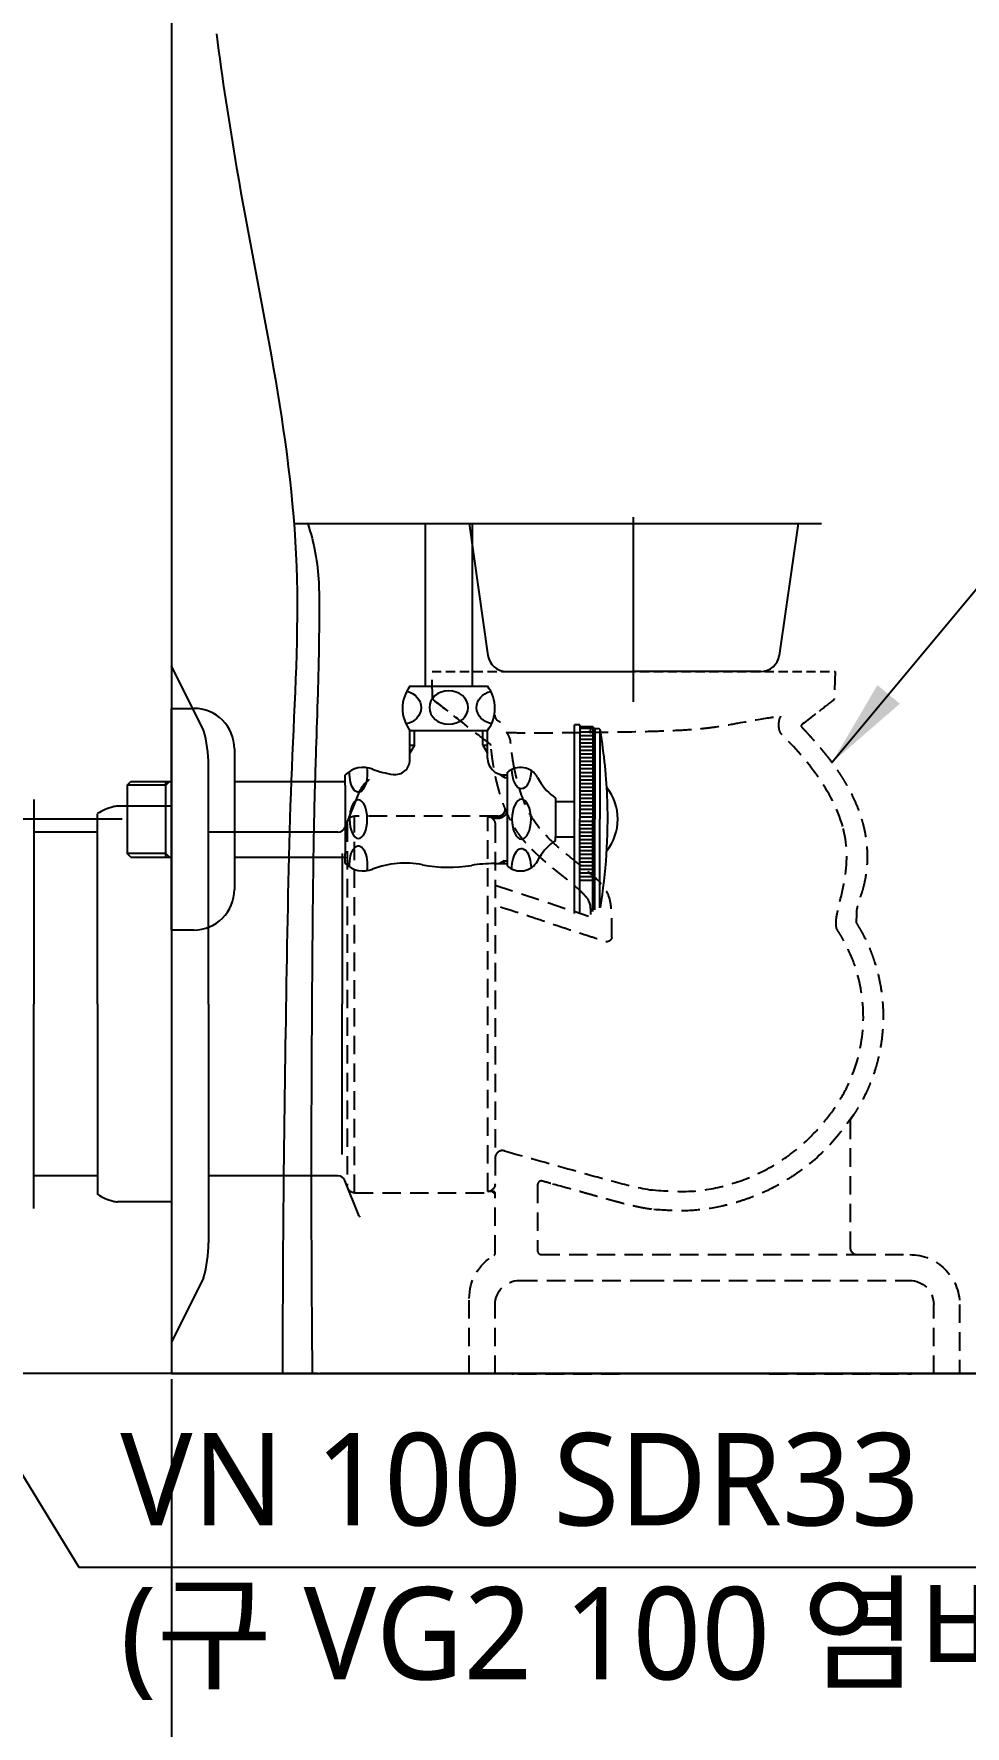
# Model space of a CAD drawing. Extents: x 3004 to 9384, y -52 to 2475.
# Drawn here: x 3276 to 3528, y 199.5 to 657.4 of the extents above; entities that cross this region are included whole.
import ezdxf

# ---------------------------------------------------------------- set-up
doc = ezdxf.new("R2010")
doc.units = 0
doc.header["$LTSCALE"] = 20
doc.header["$MEASUREMENT"] = 0
for name, pattern in [('CENTER', [2, 1.25, -0.25, 0.25, -0.25]), ('HIDDEN', [0.375, 0.25, -0.125]), ('HIDDEN2', [0.1875, 0.125, -0.0625])]:
    doc.linetypes.add(name, pattern=pattern)
doc.layers.get('0').update_dxf_attribs({"linetype": 'CONTINUOUS'})
doc.layers.get('DEFPOINTS').update_dxf_attribs({"linetype": 'CONTINUOUS'})
for name, color, linetype in [('1', 7, 'CONTINUOUS'), ('2', 2, 'CONTINUOUS'), ('4', 4, 'CONTINUOUS'), ('6', 6, 'CONTINUOUS'), ('CENTER', 2, 'CENTER'), ('전열', 7, 'CONTINUOUS')]:
    doc.layers.add(name, color=color, linetype=linetype)
doc.styles.add('ROMANS', font='NanumGothic.ttf', dxfattribs={"height": 10.144927})
doc.styles.get("Standard").update_dxf_attribs({"font": 'NanumGothic.ttf'})
doc.dimstyles.get("Standard").update_dxf_attribs({"dimtxt": 2.7, "dimasz": 2.5, "dimexe": 1.5, "dimexo": 1.5, "dimgap": 1.5, "dimtad": 1, "dimdec": 0, "dimlfac": 10, "dimzin": 0, "dimdsep": 46, "dimtxsty": 'Standard', "dimcen": 0, "dimclrt": 2, "dimadec": 0, "dimazin": 0, "dimtfac": 1, "dimtdec": 0, "dimtmove": 0, "dimatfit": 3, "dimfxl": 0, "dimtolj": 1, "dimtzin": 0, "dimarcsym": 0})

# ---------------------------------------------------------------- blocks, each defined once
blk = doc.blocks.new('*D38')
at = {"color": 3, "lineweight": -2}
for p, q in [((3372.08, 850.72), (3097.83, 850.72)), ((3102.83, 830.72), (3102.83, 598.97)), ((3102.83, 314.9), (3102.83, 546.65)), ((3351.79, 294.9), (3097.83, 294.9))]:
    blk.add_line(p, q, dxfattribs=at)
at = {"color": 3}
for points in [[(3099.49, 830.72), (3106.16, 830.72), (3102.83, 850.72)], [(3099.49, 314.9), (3106.16, 314.9), (3102.83, 294.9)]]:
    blk.add_solid(points, dxfattribs=at)
at = {"layer": 'DEFPOINTS', "color": 0}
for p in [(3373.58, 850.72), (3102.83, 294.9), (3353.29, 294.9)]:
    blk.add_point(p, dxfattribs=at)
at = {"color": 2, "insert": (3102.83, 572.81), "char_height": 30, "attachment_point": 5}
blk.add_mtext('\\A1;555', dxfattribs=at)
blk = doc.blocks.new('*D39')
at = {"color": 3, "lineweight": -2}
for p, q in [((4047.4, 680.94), (4047.4, 79.95)), ((3313.28, 293.4), (3313.28, 79.95)), ((3333.28, 84.95), (4027.4, 84.95))]:
    blk.add_line(p, q, dxfattribs=at)
at = {"color": 3}
for points in [[(3333.28, 88.28), (3333.28, 81.61), (3313.28, 84.95)], [(4027.4, 88.28), (4027.4, 81.61), (4047.4, 84.95)]]:
    blk.add_solid(points, dxfattribs=at)
at = {"layer": 'DEFPOINTS', "color": 0}
for p in [(4047.4, 682.44), (3313.28, 294.9), (4047.4, 84.95)]:
    blk.add_point(p, dxfattribs=at)
at = {"color": 2, "insert": (3685.42, 111.3), "char_height": 30, "attachment_point": 5}
blk.add_mtext('\\A1;735', dxfattribs=at)
blk = doc.blocks.new('*D40')
at = {"color": 3, "lineweight": -2}
for p, q in [((3299.9, 444.9), (3153.9, 444.9)), ((3158.9, 424.9), (3158.9, 394.76)), ((3158.9, 314.9), (3158.9, 342.19)), ((3311.78, 294.9), (3153.9, 294.9))]:
    blk.add_line(p, q, dxfattribs=at)
at = {"color": 3}
for points in [[(3155.57, 424.9), (3162.24, 424.9), (3158.9, 444.9)], [(3155.57, 314.9), (3162.24, 314.9), (3158.9, 294.9)]]:
    blk.add_solid(points, dxfattribs=at)
at = {"layer": 'DEFPOINTS', "color": 0}
for p in [(3158.9, 444.9), (3301.4, 444.9), (3313.28, 294.9)]:
    blk.add_point(p, dxfattribs=at)
at = {"color": 2, "insert": (3158.9, 368.48), "char_height": 30, "attachment_point": 5}
blk.add_mtext('\\A1;150', dxfattribs=at)
blk = doc.blocks.new('*D30')
at = {"color": 3, "lineweight": -2}
for p, q in [((3608.28, 323.4), (3608.28, 127.12)), ((3313.28, 293.4), (3313.28, 127.12)), ((3333.28, 132.12), (3588.28, 132.12))]:
    blk.add_line(p, q, dxfattribs=at)
at = {"color": 3}
for points in [[(3333.28, 135.46), (3333.28, 128.79), (3313.28, 132.12)], [(3588.28, 135.46), (3588.28, 128.79), (3608.28, 132.12)]]:
    blk.add_solid(points, dxfattribs=at)
at = {"layer": 'DEFPOINTS', "color": 0}
for p in [(3608.28, 324.9), (3313.28, 294.9), (3608.28, 132.12)]:
    blk.add_point(p, dxfattribs=at)
at = {"color": 2, "insert": (3465.78, 158.45), "char_height": 30, "attachment_point": 5}
blk.add_mtext('\\A1;295', dxfattribs=at)
blk = doc.blocks.new('*D41')
at = {"color": 3, "lineweight": -2}
for p, q in [((3477.28, 1283.42), (3032.84, 1283.42)), ((3037.84, 1263.42), (3037.84, 815.49)), ((3037.84, 314.9), (3037.84, 762.83)), ((3311.78, 294.9), (3032.84, 294.9))]:
    blk.add_line(p, q, dxfattribs=at)
at = {"color": 3}
for points in [[(3034.51, 1263.42), (3041.17, 1263.42), (3037.84, 1283.42)], [(3034.51, 314.9), (3041.17, 314.9), (3037.84, 294.9)]]:
    blk.add_solid(points, dxfattribs=at)
at = {"layer": 'DEFPOINTS', "color": 0}
for p in [(3037.84, 1283.42), (3478.78, 1283.42), (3313.28, 294.9)]:
    blk.add_point(p, dxfattribs=at)
at = {"color": 2, "insert": (3037.84, 789.16), "char_height": 30, "attachment_point": 5}
blk.add_mtext('\\A1;990', dxfattribs=at)

msp = doc.modelspace()

# ---------------------------------------------------------------- linework, layer by layer
at = {"color": 7}
for p, q in [((3346.42, 524.9), (3399.35, 524.9)), ((3323.31, 441.4), (3323.28, 441.4)), ((3323.49, 441.4), (3323.28, 441.4)), ((3359.43, 354.21), (3359.43, 394.9)), ((3352.87, 294.9), (3333.28, 294.9)), ((3369.64, 294.9), (3367.67, 294.9)), ((3390.06, 294.9), (3369.64, 294.9)), ((3387.86, 294.9), (3918.91, 294.9)), ((3411.91, 294.9), (3390.06, 294.9)), ((3421.99, 294.9), (3411.91, 294.9)), ((3425.1, 294.9), (3421.99, 294.9)), ((3444.77, 294.9), (3425.1, 294.9)), ((3702.31, 294.9), (3444.77, 294.9))]:
    msp.add_line(p, q, dxfattribs=at)
at = {"color": 4}
for p, q in [((3321.97, 469), (3313.28, 486.4)), ((3323.28, 394.9), (3323.28, 459.51)), ((3364.09, 452.32), (3360.17, 442.65)), ((3293.28, 394.9), (3293.28, 446.4)), ((3313.28, 448.4), (3298.68, 448.4)), ((3293.28, 441.4), (3276.04, 441.4)), ((3358.31, 441.4), (3323.28, 441.4)), ((3359.43, 435.59), (3359.43, 394.9)), ((3293.28, 394.9), (3293.28, 343.4)), ((3323.28, 394.9), (3323.28, 330.3)), ((3293.28, 348.4), (3276.04, 348.4)), ((3323.31, 348.4), (3323.28, 348.4)), ((3323.49, 348.4), (3323.28, 348.4)), ((3358.31, 348.4), (3323.28, 348.4)), ((3364.09, 337.48), (3360.17, 347.15)), ((3313.28, 341.4), (3298.68, 341.4)), ((3321.97, 320.8), (3313.28, 303.4))]:
    msp.add_line(p, q, dxfattribs=at)
at = {"color": 2, "linetype": 'HIDDEN2'}
msp.add_line((3383.77, 484.9), (3492.78, 484.9), dxfattribs=at)
at = {"color": 2, "linetype": 'HIDDEN'}
for p, q in [((3383.93, 477.58), (3383.77, 484.9)), ((3362.83, 343.81), (3362.83, 445.76)), ((3401.58, 445.76), (3362.83, 445.76)), ((3398.83, 344.2), (3398.83, 445.58)), ((3398.83, 445.58), (3401.58, 445.58)), ((3401.58, 445.09), (3400.1, 445.09)), ((3401.58, 445.58), (3401.58, 445.09)), ((3403.58, 447.6), (3403.58, 447.68)), ((3403.58, 447.6), (3403.62, 447.6)), ((3360.83, 443.76), (3360.83, 345.81)), ((3400.83, 443.53), (3400.83, 346.23)), ((3400.83, 427.09), (3426.1, 418.67)), ((3496.83, 363.36), (3496.83, 329.09)), ((3362.83, 343.81), (3400.33, 343.81)), ((3400.34, 344.2), (3398.83, 344.2)), ((3400.33, 343.81), (3400.33, 344.19)), ((3400.83, 327.38), (3400.83, 343.69)), ((3412.33, 346.02), (3412.33, 328.09)), ((3413.33, 327.09), (3498.83, 327.09)), ((3498.83, 327.09), (3512.98, 327.09)), ((3407.33, 320.09), (3441.58, 320.09)), ((3441.58, 320.09), (3512.98, 320.09)), ((3393.83, 294.79), (3393.83, 315.25)), ((3400.83, 294.79), (3400.83, 313.59)), ((3519.48, 294.79), (3519.48, 313.59)), ((3526.48, 313.59), (3526.48, 294.79))]:
    msp.add_line(p, q, dxfattribs=at)
at = {"color": 7, "linetype": 'HIDDEN'}
for p, q in [((3492.78, 484.9), (3492.63, 477.59)), ((3404.13, 294.79), (3403.83, 294.79)), ((3405.1, 294.79), (3404.13, 294.79)), ((3405.39, 294.79), (3405.1, 294.79)), ((3405.39, 294.79), (3405.83, 294.79)), ((3410.83, 294.79), (3405.83, 294.79)), ((3406.98, 294.79), (3435.13, 294.79)), ((3416.98, 294.79), (3410.83, 294.79)), ((3474.92, 294.79), (3445.13, 294.79)), ((3474.92, 294.79), (3513.48, 294.79)), ((3519.48, 294.79), (3503.48, 294.79))]:
    msp.add_line(p, q, dxfattribs=at)
at = {"color": 7}
for centre, start, end in [((3403.83, 489.9), 188.1301, 270), ((3472.73, 489.9), 270, 351.8699)]:
    msp.add_arc(centre, 5, start, end, dxfattribs=at)
at = {"color": 4}
for centre, radius, start, end in [((3288.28, 459.51), 35, 0, 15.7342), ((3373.06, 447.9), 10, 128.9254, 153.7566), ((3300.67, 435.35), 13.3, 103.9047, 123.7685), ((3298.68, 443.4), 5, 90, 103.9047), ((3358.31, 443.4), 2, 270, 337.9163), ((3358.31, 346.4), 2, 22.0837, 90), ((3300.67, 354.46), 13.3, 236.2315, 256.0953), ((3298.68, 346.4), 5, 256.0953, 270), ((3288.28, 330.3), 35, 344.2658, 0)]:
    msp.add_arc(centre, radius, start, end, dxfattribs=at)
at = {"color": 2, "linetype": 'HIDDEN'}
for centre, radius, start, end in [((3426.26, 469.15), 0.5, 251.5388, 0.4513), ((3399.18, 464.82), 0.5, 5.5039, 52.3246), ((3499.02, 417.02), 0.5, 178.4553, 211.774), ((3499.05, 420.02), 0.5, 167.2289, 180.4439), ((3497.33, 363.36), 0.5, 144.9489, 180), ((3413.33, 346.02), 1, 74.2908, 180), ((3400.33, 327.38), 0.5, 300, 0), ((3413.33, 328.09), 1, 180, 270), ((3498.83, 329.09), 2, 180, 270)]:
    msp.add_arc(centre, radius, start, end, dxfattribs=at)
at = {"color": 7, "linetype": 'HIDDEN'}
msp.add_arc((3484.14, 470.16), 0.5, 127.4713, 223.2608, dxfattribs=at)
at = {"color": 5}
msp.add_arc((3373.06, 341.9), 10, 206.2434, 207.6566, dxfattribs=at)
at = {"color": 2, "linetype": 'HIDDEN', "extrusion": (0, 0, -1)}
for centre, radius, start, end in [((-3407.33, 315.25), 13.5, 0, 60), ((-3512.98, 313.59), 13.5, 90, 180), ((-3407.33, 313.59), 6.5, 0, 90), ((-3512.98, 313.59), 6.5, 90, 180)]:
    msp.add_arc(centre, radius, start, end, dxfattribs=at)
at = {"color": 2, "linetype": 'HIDDEN'}
for centre, major_axis, ratio, start_param, end_param in [((3400.33, 343.69), (0.5, 0), 0.992126, 0, 1.570796), ((3400.34, 343.7), (0.354, -0.354), 0.983944, 0.793491, 2.348102)]:
    msp.add_ellipse(centre, major_axis=major_axis, ratio=ratio, start_param=start_param, end_param=end_param, dxfattribs=at)
at = {"color": 7, "linetype": 'HIDDEN'}
for points, knots in [([(3383.93, 477.58), (3383.93, 477.52), (3383.94, 477.47), (3383.98, 477.36), (3384.01, 477.31), (3384.07, 477.24), (3384.09, 477.21), (3384.12, 477.19)], [0, 0, 0, 0, 0.380921, 0.380921, 0.760557, 0.760557, 1, 1, 1, 1]), ([(3384.12, 477.19), (3386.42, 475.39), (3388.73, 473.58), (3391.17, 471.68), (3391.3, 471.58), (3391.43, 471.47)], [0.0055737, 0.0055737, 0.0055737, 0.0055737, 0.946357, 0.946357, 1, 1, 1, 1]), ([(3492.44, 477.21), (3492.48, 477.24), (3492.52, 477.29), (3492.58, 477.38), (3492.6, 477.43), (3492.63, 477.52), (3492.63, 477.56), (3492.63, 477.59)], [0, 0, 0, 0, 0.381879, 0.381879, 0.764662, 0.764662, 1, 1, 1, 1])]:
    msp.add_open_spline(points, degree=3, knots=knots, dxfattribs=at)
at = {"color": 2, "linetype": 'HIDDEN'}
for points, knots in [([(3399.49, 465.22), (3398.39, 466.07), (3397.3, 466.91), (3394.48, 469.1), (3392.76, 470.44), (3388.73, 473.58), (3386.42, 475.39), (3384.12, 477.19)], [0, 0, 0, 0, 0.212526, 0.212526, 0.548914, 0.548914, 1, 1, 1, 1]), ([(3492.44, 477.21), (3491.03, 476.11), (3489.63, 475.02), (3486.76, 472.81), (3485.3, 471.68), (3483.84, 470.56)], [0, 0, 0, 0, 0.491962, 0.491962, 1, 1, 1, 1]), ([(3402.28, 471.14), (3402.06, 471.2), (3401.85, 471.3), (3401.49, 471.56), (3401.33, 471.73), (3401.07, 472.1), (3400.97, 472.3), (3400.86, 472.7), (3400.83, 472.89), (3400.83, 473.07)], [0, 0, 0, 0, 0.260871, 0.260871, 0.522571, 0.522571, 0.78357, 0.78357, 1, 1, 1, 1]), ([(3403.93, 468.37), (3404.04, 468.37), (3404.17, 468.36), (3404.82, 468.34), (3405.53, 468.33), (3408.33, 468.3), (3411.07, 468.29), (3417.93, 468.32), (3422.05, 468.35), (3430.99, 468.46), (3435.78, 468.53), (3442.89, 468.7), (3445.25, 468.77), (3449.86, 468.95), (3452.12, 469.06), (3455.4, 469.3), (3456.47, 469.4), (3458.59, 469.63), (3459.64, 469.78), (3462.72, 470.25), (3464.67, 470.58), (3470.14, 471.57), (3473.19, 472.11), (3476.37, 472.59), (3477.19, 472.7), (3477.93, 472.77), (3478.08, 472.78), (3478.2, 472.79)], [0, 0, 0, 0, 0.022457, 0.022457, 0.090678, 0.090678, 0.22712, 0.22712, 0.363562, 0.363562, 0.500004, 0.500004, 0.568225, 0.568225, 0.636446, 0.636446, 0.670556, 0.670556, 0.704667, 0.704667, 0.772888, 0.772888, 0.90933, 0.90933, 0.977551, 0.977551, 1, 1, 1, 1]), ([(3478.25, 467.99), (3477.96, 468.31), (3477.82, 468.72), (3477.63, 469.54), (3477.59, 469.97), (3477.58, 470.8), (3477.61, 471.22), (3477.79, 472.05), (3477.91, 472.47), (3478.2, 472.79)], [0, 0, 0, 0, 0.25, 0.25, 0.5, 0.5, 0.75, 0.75, 1, 1, 1, 1]), ([(3404.97, 466.19), (3404.94, 466.46), (3404.84, 466.72), (3404.64, 467.23), (3404.53, 467.47), (3404.27, 467.94), (3404.12, 468.18), (3403.93, 468.37)], [0, 0, 0, 0, 0.335594, 0.335594, 0.662972, 0.662972, 1, 1, 1, 1]), ([(3494.86, 442.95), (3493.46, 447.85), (3491.04, 452.3), (3485.19, 460.59), (3481.8, 464.37), (3478.25, 467.99)], [0, 0, 0, 0, 0.5, 0.5, 1, 1, 1, 1]), ([(3483.78, 469.82), (3483.84, 469.76), (3483.89, 469.7), (3484.23, 469.34), (3484.52, 469.03), (3485.1, 468.4), (3485.39, 468.09), (3486.26, 467.13), (3486.83, 466.49), (3487.69, 465.5), (3487.98, 465.17), (3488.4, 464.67), (3488.55, 464.5), (3488.83, 464.16), (3488.97, 463.99), (3489.4, 463.47), (3489.68, 463.12), (3490.25, 462.42), (3490.54, 462.06), (3491.38, 460.97), (3491.94, 460.22), (3492.77, 459.07), (3493.04, 458.69), (3493.58, 457.9), (3493.84, 457.5), (3494.37, 456.7), (3494.63, 456.29), (3495.14, 455.46), (3495.4, 455.04), (3496.15, 453.76), (3496.64, 452.87), (3497.58, 451.03), (3498.02, 450.08), (3498.86, 448.11), (3499.25, 447.09), (3499.69, 445.77), (3499.78, 445.51), (3499.94, 444.97), (3500.02, 444.7), (3500.26, 443.89), (3500.4, 443.34), (3500.8, 441.68), (3501.01, 440.54), (3501.25, 438.79), (3501.32, 438.2), (3501.38, 437.45), (3501.39, 437.3), (3501.41, 437), (3501.42, 436.85), (3501.45, 436.4), (3501.46, 436.1), (3501.49, 435.2), (3501.49, 434.6), (3501.46, 433.39), (3501.43, 432.79), (3501.29, 430.99), (3501.13, 429.79), (3500.9, 428.6)], [0, 0, 0, 0, 0.006479, 0.006479, 0.039596, 0.039596, 0.072713, 0.072713, 0.138948, 0.138948, 0.172066, 0.172066, 0.188624, 0.188624, 0.205183, 0.205183, 0.2383, 0.2383, 0.271418, 0.271418, 0.337652, 0.337652, 0.37077, 0.37077, 0.403887, 0.403887, 0.437005, 0.437005, 0.470122, 0.470122, 0.536357, 0.536357, 0.602591, 0.602591, 0.668826, 0.668826, 0.685385, 0.685385, 0.701944, 0.701944, 0.735061, 0.735061, 0.801296, 0.801296, 0.834413, 0.834413, 0.842692, 0.842692, 0.850972, 0.850972, 0.86753, 0.86753, 0.900648, 0.900648, 0.933765, 0.933765, 1, 1, 1, 1]), ([(3425.82, 423.44), (3425.64, 423.66), (3425.45, 423.88), (3425.2, 424.15), (3425.15, 424.21), (3425.04, 424.32), (3424.99, 424.37), (3424.83, 424.54), (3424.72, 424.65), (3424.55, 424.83), (3424.49, 424.89), (3424.37, 425.01), (3424.31, 425.07), (3424.13, 425.25), (3424, 425.36), (3423.63, 425.72), (3423.36, 425.96), (3422.81, 426.46), (3422.53, 426.71), (3421.93, 427.22), (3421.62, 427.48), (3421.22, 427.81), (3421.15, 427.87), (3420.99, 428), (3420.74, 428.2), (3420.5, 428.4), (3420.26, 428.59), (3420.18, 428.66), (3420.01, 428.79), (3419.76, 428.99), (3419.5, 429.2), (3419.14, 429.48), (3418.96, 429.62), (3418.58, 429.92), (3418.39, 430.07), (3418.01, 430.38), (3417.81, 430.53), (3417.41, 430.85), (3417.21, 431.01), (3416.81, 431.33), (3416.61, 431.5), (3416.2, 431.83), (3416, 432), (3415.59, 432.34), (3415.39, 432.51), (3414.98, 432.86), (3414.78, 433.03), (3414.47, 433.3), (3414.37, 433.38), (3414.17, 433.56), (3414.06, 433.65), (3413.76, 433.92), (3413.55, 434.11), (3413.14, 434.48), (3412.93, 434.67), (3412.51, 435.06), (3412.3, 435.25), (3411.88, 435.65), (3411.67, 435.85), (3411.36, 436.16), (3411.25, 436.26), (3411.05, 436.47), (3410.94, 436.57), (3410.73, 436.78), (3410.63, 436.89), (3410.41, 437.11), (3410.31, 437.22), (3409.98, 437.56), (3409.76, 437.8), (3409.41, 438.18), (3409.29, 438.31), (3409.05, 438.58), (3408.81, 438.86), (3408.57, 439.15), (3408.38, 439.38), (3408.32, 439.45), (3408.2, 439.61), (3408.02, 439.84), (3407.84, 440.07), (3407.6, 440.38), (3407.49, 440.54), (3407.15, 441.01), (3406.93, 441.33), (3406.5, 441.97), (3406.3, 442.3), (3406, 442.78), (3405.9, 442.95), (3405.71, 443.27), (3405.62, 443.43), (3405.35, 443.92), (3405.19, 444.23), (3404.94, 444.7), (3404.87, 444.85), (3404.71, 445.16), (3404.64, 445.31), (3404.42, 445.77), (3404.28, 446.06), (3404.12, 446.43), (3404.08, 446.51), (3404.02, 446.66), (3403.99, 446.73), (3403.89, 446.95), (3403.83, 447.1), (3403.64, 447.54), (3403.52, 447.83), (3403.28, 448.42), (3403.17, 448.72), (3402.95, 449.31), (3402.84, 449.61), (3402.64, 450.2), (3402.54, 450.49), (3402.35, 451.08), (3402.25, 451.37), (3402.08, 451.95), (3401.99, 452.24), (3401.58, 453.69), (3401.3, 454.82), (3400.99, 456.22), (3400.93, 456.5), (3400.81, 457.05), (3400.76, 457.33), (3400.6, 458.16), (3400.5, 458.71), (3400.36, 459.54), (3400.31, 459.81), (3400.23, 460.37), (3400.17, 460.78), (3400.11, 461.19), (3400.07, 461.47), (3400.05, 461.61), (3400, 462.02), (3399.94, 462.43), (3399.9, 462.83), (3399.87, 463.1), (3399.85, 463.23), (3399.8, 463.63), (3399.75, 464.13), (3399.7, 464.64), (3399.68, 464.87)], [0, 0, 0, 0, 0.031796, 0.031796, 0.039745, 0.039745, 0.047694, 0.047694, 0.063592, 0.063592, 0.071541, 0.071541, 0.07949, 0.07949, 0.095388, 0.095388, 0.127185, 0.127185, 0.158981, 0.158981, 0.190777, 0.190777, 0.198726, 0.198726, 0.206675, 0.222573, 0.222573, 0.230522, 0.230522, 0.238471, 0.254369, 0.254369, 0.270267, 0.270267, 0.286165, 0.286165, 0.302063, 0.302063, 0.317961, 0.317961, 0.333859, 0.333859, 0.349758, 0.349758, 0.365656, 0.365656, 0.381554, 0.381554, 0.389503, 0.389503, 0.397452, 0.397452, 0.41335, 0.41335, 0.429248, 0.429248, 0.445146, 0.445146, 0.461044, 0.461044, 0.468993, 0.468993, 0.476942, 0.476942, 0.484891, 0.484891, 0.49284, 0.49284, 0.508738, 0.508738, 0.516687, 0.516687, 0.524636, 0.532585, 0.532585, 0.53656, 0.53656, 0.540534, 0.548483, 0.548483, 0.556432, 0.556432, 0.57233, 0.57233, 0.588229, 0.588229, 0.596178, 0.596178, 0.604127, 0.604127, 0.620025, 0.620025, 0.627974, 0.627974, 0.635923, 0.635923, 0.651821, 0.651821, 0.655795, 0.655795, 0.65977, 0.65977, 0.667719, 0.667719, 0.683617, 0.683617, 0.699515, 0.699515, 0.715413, 0.715413, 0.731311, 0.731311, 0.747209, 0.747209, 0.763107, 0.763107, 0.8267, 0.8267, 0.842598, 0.842598, 0.858496, 0.858496, 0.890292, 0.890292, 0.90619, 0.90619, 0.922088, 0.930037, 0.930037, 0.937986, 0.937986, 0.953884, 0.961833, 0.961833, 0.969782, 0.969782, 0.98568, 1, 1, 1, 1]), ([(3406.17, 458), (3405.94, 459.13), (3405.73, 460.27), (3405.43, 462.23), (3405.32, 463.04), (3405.13, 464.63), (3405.04, 465.41), (3404.97, 466.19)], [0, 0, 0, 0, 0.419048, 0.419048, 0.715803, 0.715803, 1, 1, 1, 1]), ([(3429.58, 427.39), (3428.46, 428.62), (3427.19, 429.67), (3424.67, 431.8), (3423.38, 432.84), (3419.52, 435.93), (3416.98, 438.07), (3413.55, 441.59), (3412.48, 442.82), (3410.62, 445.54), (3409.82, 447.02), (3407.78, 451.57), (3406.85, 454.74), (3406.17, 458)], [0, 0, 0, 0, 0.125, 0.125, 0.25, 0.25, 0.5, 0.5, 0.625, 0.625, 0.75, 0.75, 1, 1, 1, 1]), ([(3360.83, 443.76), (3360.83, 443.97), (3360.87, 444.17), (3360.99, 444.58), (3361.1, 444.78), (3361.37, 445.14), (3361.53, 445.3), (3361.91, 445.55), (3362.12, 445.64), (3362.5, 445.74), (3362.67, 445.76), (3362.83, 445.76)], [0, 0, 0, 0, 0.194193, 0.194193, 0.409041, 0.409041, 0.623829, 0.623829, 0.838525, 0.838525, 1, 1, 1, 1]), ([(3400.1, 445.09), (3399.99, 445.17), (3399.88, 445.25), (3399.57, 445.42), (3399.38, 445.49), (3399.07, 445.56), (3398.96, 445.58), (3398.84, 445.58), (3398.84, 445.58), (3398.83, 445.58)], [0, 0, 0, 0, 0.286477, 0.286477, 0.732044, 0.732044, 0.993904, 0.993904, 1, 1, 1, 1]), ([(3400.1, 445.09), (3400.27, 444.95), (3400.41, 444.78), (3400.64, 444.41), (3400.73, 444.2), (3400.82, 443.83), (3400.83, 443.68), (3400.83, 443.53)], [0, 0, 0, 0, 0.363409, 0.363409, 0.744982, 0.744982, 1, 1, 1, 1]), ([(3401.58, 445.76), (3401.81, 445.76), (3402.03, 445.8), (3402.46, 445.95), (3402.66, 446.06), (3403.01, 446.34), (3403.16, 446.51), (3403.4, 446.89), (3403.49, 447.11), (3403.56, 447.44), (3403.58, 447.56), (3403.58, 447.68)], [0, 0, 0, 0, 0.22077, 0.22077, 0.441538, 0.441538, 0.662349, 0.662349, 0.883252, 0.883252, 1, 1, 1, 1]), ([(3401.58, 445.58), (3401.73, 445.58), (3401.87, 445.6), (3402.23, 445.68), (3402.45, 445.77), (3402.83, 446.01), (3403, 446.16), (3403.28, 446.51), (3403.4, 446.71), (3403.55, 447.14), (3403.58, 447.37), (3403.58, 447.6)], [0, 0, 0, 0, 0.137447, 0.137447, 0.352153, 0.352153, 0.567776, 0.567776, 0.783861, 0.783861, 1, 1, 1, 1]), ([(3403.96, 446.8), (3403.95, 446.79), (3403.95, 446.77), (3403.85, 446.5), (3403.71, 446.24), (3403.36, 445.8), (3403.14, 445.61), (3402.66, 445.31), (3402.4, 445.21), (3401.95, 445.11), (3401.77, 445.09), (3401.58, 445.09)], [0, 0, 0, 0, 0.012603, 0.012603, 0.284575, 0.284575, 0.55614, 0.55614, 0.826724, 0.826724, 1, 1, 1, 1]), ([(3493.28, 415.22), (3492.91, 416.36), (3493.06, 417.57), (3493.44, 419.89), (3493.72, 421.03), (3494.54, 424.46), (3495.1, 426.75), (3496.2, 433.71), (3496.15, 438.4), (3494.86, 442.95)], [0, 0, 0, 0, 0.125, 0.125, 0.25, 0.25, 0.5, 0.5, 1, 1, 1, 1]), ([(3432.36, 413.13), (3432.38, 415.62), (3432.44, 418.11), (3432.15, 421.84), (3431.98, 423.07), (3431.1, 425.42), (3430.4, 426.45), (3429.58, 427.39)], [0, 0, 0, 0, 0.5, 0.5, 0.75, 0.75, 1, 1, 1, 1]), ([(3500.9, 428.6), (3500.79, 428.06), (3500.68, 427.52), (3500.4, 426.42), (3500.24, 425.82), (3500.05, 425.21), (3500.02, 425.13), (3500.01, 425.1), (3499.98, 424.99), (3499.95, 424.92), (3499.89, 424.72), (3499.84, 424.59), (3499.71, 424.21), (3499.63, 423.99), (3499.49, 423.59), (3499.42, 423.41), (3499.31, 423.1), (3499.26, 422.97), (3499.21, 422.83), (3499.2, 422.81), (3499.19, 422.76), (3499.18, 422.74), (3499.16, 422.67), (3499.14, 422.63), (3499.1, 422.5), (3499.08, 422.42), (3499.01, 422.21), (3498.98, 422.1), (3498.96, 421.99), (3498.95, 421.98), (3498.95, 421.95), (3498.95, 421.95), (3498.94, 421.94), (3498.94, 421.93), (3498.94, 421.91), (3498.93, 421.89), (3498.91, 421.79), (3498.88, 421.64), (3498.83, 421.34), (3498.8, 421.22), (3498.77, 421.06), (3498.76, 421.03), (3498.75, 420.97), (3498.75, 420.96), (3498.74, 420.92), (3498.74, 420.9), (3498.72, 420.82), (3498.7, 420.75), (3498.64, 420.47), (3498.6, 420.28), (3498.57, 420.13)], [0, 0, 0, 0, 0.125917, 0.125917, 0.251835, 0.259705, 0.259705, 0.267575, 0.267575, 0.283314, 0.283314, 0.314794, 0.314794, 0.377752, 0.377752, 0.440711, 0.440711, 0.50367, 0.50367, 0.519409, 0.519409, 0.535149, 0.535149, 0.566628, 0.566628, 0.629587, 0.629587, 0.755505, 0.755505, 0.786984, 0.786984, 0.794854, 0.794854, 0.802724, 0.802724, 0.818463, 0.818463, 0.881422, 0.881422, 0.912901, 0.912901, 0.920771, 0.920771, 0.924706, 0.924706, 0.928641, 0.928641, 0.944381, 0.944381, 1, 1, 1, 1]), ([(3402.28, 421.15), (3407.47, 419.64), (3412.57, 417.83), (3420.26, 415.26), (3422.83, 414.41), (3426.69, 413.17), (3427.98, 412.76), (3429.59, 412.24), (3429.91, 412.14), (3430.55, 411.93), (3430.88, 411.75), (3431.53, 411.91), (3431.84, 412.06), (3432.24, 412.38), (3432.36, 412.5), (3432.5, 412.81), (3432.46, 412.99), (3432.36, 413.13)], [0, 0, 0, 0, 0.5, 0.5, 0.75, 0.75, 0.875, 0.875, 0.90625, 0.90625, 0.9375, 0.9375, 0.96875, 0.96875, 0.984375, 0.984375, 1, 1, 1, 1]), ([(3498.6, 416.76), (3498.71, 416.57), (3498.83, 416.38), (3499.25, 415.68), (3499.62, 415.05), (3499.98, 414.39), (3500.12, 414.12), (3500.19, 413.99), (3500.41, 413.59), (3500.55, 413.32), (3501.23, 411.97), (3501.73, 410.87), (3502.41, 409.21), (3502.63, 408.65), (3503.04, 407.53), (3503.24, 406.96), (3504.17, 404.12), (3504.74, 401.79), (3505.34, 398.24), (3505.49, 397.04), (3505.66, 395.24), (3505.7, 394.64), (3505.77, 393.43), (3505.79, 392.83), (3505.84, 389.8), (3505.69, 387.38), (3505.2, 383.78), (3504.99, 382.58), (3504.61, 380.8), (3504.47, 380.21), (3504.17, 379.02), (3504.01, 378.44), (3503.49, 376.68), (3503.1, 375.51), (3502.44, 373.77), (3502.09, 372.9), (3501.71, 372.04), (3501.52, 371.61), (3501.45, 371.47), (3501.32, 371.19), (3501.26, 371.05), (3500.65, 369.78), (3500.07, 368.68), (3499.15, 367.08), (3498.84, 366.56), (3498.2, 365.53), (3497.87, 365.02), (3497.33, 364.23), (3497.13, 363.93), (3496.92, 363.64)], [0, 0, 0, 0, 0.01253, 0.01253, 0.044806, 0.052875, 0.052875, 0.060944, 0.060944, 0.077082, 0.077082, 0.141634, 0.141634, 0.17391, 0.17391, 0.206186, 0.206186, 0.33529, 0.33529, 0.399842, 0.399842, 0.432118, 0.432118, 0.464393, 0.464393, 0.593497, 0.593497, 0.658049, 0.658049, 0.690325, 0.690325, 0.722601, 0.722601, 0.787153, 0.787153, 0.819429, 0.835567, 0.835567, 0.843636, 0.843636, 0.851705, 0.851705, 0.916257, 0.916257, 0.948533, 0.948533, 0.980809, 0.980809, 1, 1, 1, 1]), ([(3498.55, 420.02), (3498.56, 419.58), (3498.56, 419.18), (3498.55, 418.76), (3498.55, 418.72), (3498.55, 418.62), (3498.55, 418.47), (3498.55, 418.32), (3498.54, 418.02), (3498.54, 417.81), (3498.53, 417.55), (3498.53, 417.49), (3498.53, 417.39), (3498.53, 417.34), (3498.53, 417.2), (3498.52, 417.12), (3498.52, 417.04)], [0, 0, 0, 0, 0.393732, 0.393732, 0.445116, 0.445116, 0.496499, 0.599266, 0.599266, 0.804799, 0.804799, 0.856182, 0.856182, 0.907565, 0.907565, 1, 1, 1, 1]), ([(3484.65, 357.49), (3486.55, 359.29), (3488.31, 361.19), (3489.95, 363.18), (3491.42, 364.98), (3492.79, 366.85), (3495.25, 370.82), (3496.34, 372.92), (3499, 379.37), (3500.05, 383.99), (3500.65, 393.28), (3500.19, 398), (3498.38, 404.74), (3497.6, 406.93), (3496.17, 410.11), (3495.64, 411.15), (3494.78, 412.69), (3494.49, 413.2), (3493.87, 414.2), (3493.54, 414.69), (3493.28, 415.22)], [-0.139058, -0.139058, -0.139058, -0.139058, 0, 0, 0, 0.125, 0.125, 0.25, 0.25, 0.5, 0.5, 0.75, 0.75, 0.875, 0.875, 0.9375, 0.9375, 0.96875, 0.96875, 1, 1, 1, 1]), ([(3496.86, 363.51), (3499.19, 367.06), (3497.12, 363.84), (3494.83, 360.88), (3492.01, 357.25), (3488.85, 354.03), (3485.33, 351.22), (3484.43, 350.5), (3483.5, 349.81), (3481.55, 348.44), (3480.51, 347.77), (3478.93, 346.81), (3478.4, 346.49), (3477.32, 345.89), (3476.78, 345.59), (3474.03, 344.16), (3471.76, 343.17), (3468.26, 341.89), (3467.07, 341.51), (3464.68, 340.81), (3463.48, 340.5), (3459.82, 339.69), (3457.34, 339.31), (3452.44, 338.89), (3450.01, 338.84), (3443.08, 339.34)], [-0.609623, -0.609623, -0.609623, -0.609623, -0.336438, -0.336438, -0.336438, 0, 0, 0, 0.086539, 0.086539, 0.178488, 0.178488, 0.224462, 0.224462, 0.270436, 0.270436, 0.454332, 0.454332, 0.546281, 0.546281, 0.638229, 0.638229, 0.822125, 0.822125, 1, 1, 1, 1]), ([(3442.67, 344.65), (3451.38, 343.94), (3454.75, 344.16), (3461.29, 345.2), (3464.48, 346.04), (3470.71, 348.31), (3473.74, 349.76), (3479.39, 353.18), (3482.04, 355.14), (3484.5, 357.4)], [0, 0, 0, 0, 0.25, 0.25, 0.5, 0.5, 0.75, 0.75, 1, 1, 1, 1]), ([(3484.65, 357.49), (3484.64, 357.49), (3484.62, 357.48), (3484.57, 357.45), (3484.53, 357.43), (3484.5, 357.4)], [0.8435454, 0.8435454, 0.8435454, 0.8435454, 0.8845646, 0.8845646, 1, 1, 1, 1]), ([(3403.37, 355.16), (3403.15, 355.22), (3402.93, 355.24), (3402.48, 355.22), (3402.26, 355.16), (3401.85, 354.99), (3401.66, 354.87), (3401.33, 354.57), (3401.19, 354.39), (3400.97, 353.99), (3400.9, 353.77), (3400.84, 353.44), (3400.83, 353.33), (3400.83, 353.22)], [0, 0, 0, 0, 0.181719, 0.181719, 0.363512, 0.363512, 0.545023, 0.545023, 0.727439, 0.727439, 0.912046, 0.912046, 1, 1, 1, 1]), ([(3403.37, 355.16), (3409.91, 353.34), (3416.44, 351.5), (3426.24, 348.73), (3429.51, 347.8), (3436.06, 346.05), (3439.34, 345.21), (3442.67, 344.65)], [0, 0, 0, 0, 0.5, 0.5, 0.75, 0.75, 1, 1, 1, 1]), ([(3362.83, 343.81), (3362.72, 343.81), (3362.61, 343.82), (3362.36, 343.86), (3362.22, 343.9), (3361.88, 344.03), (3361.69, 344.15), (3361.35, 344.45), (3361.21, 344.63), (3360.98, 345.02), (3360.91, 345.23), (3360.84, 345.57), (3360.83, 345.69), (3360.83, 345.81)], [0, 0, 0, 0, 0.108031, 0.108031, 0.241185, 0.241185, 0.45608, 0.45608, 0.670971, 0.670971, 0.885928, 0.885928, 1, 1, 1, 1]), ([(3398.83, 344.2), (3398.84, 344.2), (3398.84, 344.2), (3399.03, 344.21), (3399.23, 344.25), (3399.55, 344.36), (3399.69, 344.42), (3399.82, 344.5)], [0, 0, 0, 0, 0.00831, 0.00831, 0.582113, 0.582113, 1, 1, 1, 1]), ([(3400.81, 345.95), (3400.79, 345.8), (3400.75, 345.65), (3400.61, 345.3), (3400.49, 345.1), (3400.2, 344.76), (3400.02, 344.61), (3399.82, 344.5)], [0, 0, 0, 0, 0.248236, 0.248236, 0.626185, 0.626185, 1, 1, 1, 1]), ([(3400.83, 343.31), (3400.83, 343.36), (3400.82, 343.42), (3400.79, 343.53), (3400.76, 343.58), (3400.69, 343.66), (3400.65, 343.7), (3400.55, 343.76), (3400.5, 343.78), (3400.41, 343.8), (3400.37, 343.81), (3400.33, 343.81)], [0, 0, 0, 0, 0.215055, 0.215055, 0.430112, 0.430112, 0.645129, 0.645129, 0.860058, 0.860058, 1, 1, 1, 1]), ([(3400.81, 345.95), (3400.82, 345.98), (3400.82, 346.01), (3400.83, 346.08), (3400.83, 346.11), (3400.83, 346.16), (3400.83, 346.18), (3400.83, 346.21), (3400.83, 346.22), (3400.83, 346.23)], [0, 0, 0, 0, 0.277961, 0.277961, 0.556101, 0.556101, 0.83194, 0.83194, 1, 1, 1, 1]), ([(3443.08, 339.34), (3442.88, 339.37), (3442.67, 339.4), (3442.35, 339.45), (3442.25, 339.46), (3442.05, 339.5), (3441.74, 339.55), (3441.44, 339.6), (3441.04, 339.67), (3440.85, 339.71), (3440.46, 339.78), (3440.27, 339.82), (3439.71, 339.93), (3439.34, 340.01), (3438.8, 340.13), (3438.63, 340.16), (3438.37, 340.22), (3438.28, 340.24), (3438.11, 340.28), (3437.85, 340.34), (3437.6, 340.4), (3437.26, 340.48), (3437.09, 340.52), (3436.59, 340.64), (3436.26, 340.73), (3435.28, 340.97), (3434.63, 341.14), (3433.36, 341.48), (3432.73, 341.64), (3431.81, 341.9), (3431.5, 341.98), (3431.05, 342.11), (3430.89, 342.15), (3430.59, 342.23), (3429.83, 342.44), (3429.08, 342.65), (3427.88, 342.98), (3427.28, 343.15), (3425.48, 343.65), (3424.28, 343.99), (3420.69, 344.99), (3418.31, 345.66), (3415.93, 346.33)], [0, 0, 0, 0, 0.017759, 0.017759, 0.026529, 0.026529, 0.035299, 0.052839, 0.052839, 0.070379, 0.070379, 0.087919, 0.087919, 0.122999, 0.122999, 0.140539, 0.140539, 0.149309, 0.149309, 0.158079, 0.175619, 0.175619, 0.193159, 0.193159, 0.228239, 0.228239, 0.298399, 0.298399, 0.368559, 0.368559, 0.403639, 0.403639, 0.421179, 0.421179, 0.438719, 0.508879, 0.508879, 0.579039, 0.579039, 0.71936, 0.71936, 1, 1, 1, 1])]:
    msp.add_open_spline(points, degree=3, knots=knots, dxfattribs=at)
for points in [[(3487.5, 473.37), (3486.28, 472.44), (3485.06, 471.5), (3483.84, 470.56)], [(3401.58, 445.58), (3401.58, 445.67), (3401.58, 445.73), (3401.58, 445.76)], [(3426.76, 419.15), (3426.74, 420.79), (3426.64, 422.44), (3425.82, 423.44)], [(3400.33, 344.19), (3400.33, 344.19), (3400.34, 344.2), (3400.34, 344.2)], [(3400.84, 343.7), (3400.84, 343.7), (3400.83, 343.7), (3400.83, 343.69)], [(3415.93, 346.33), (3415.15, 346.54), (3414.38, 346.76), (3413.6, 346.98)], [(3443.08, 339.64), (3443.08, 339.61), (3443.08, 339.58), (3443.08, 339.54)]]:
    msp.add_open_spline(points, degree=3, dxfattribs=at)
at = {"layer": '1', "color": 7, "linetype": 'Continuous'}
for p, q in [((3353.29, 294.9), (3360.89, 294.9)), ((3417.71, 294.9), (3401.49, 294.9))]:
    msp.add_line(p, q, dxfattribs=at)
for points, knots in [([(3325.43, 657.4), (3327.01, 645.32), (3331.47, 615.4), (3341.43, 567.13), (3348.93, 513.47), (3345.37, 458.93), (3344.38, 403.81), (3343.52, 349.94), (3343.33, 313.18), (3343.29, 294.9)], [0, 0, 0, 0, 0.1011, 0.250917, 0.400733, 0.55055, 0.700367, 0.850183, 1, 1, 1, 1]), ([(3325.43, 657.4), (3327.01, 645.32), (3331.47, 615.4), (3341.43, 567.13), (3348.93, 513.47), (3345.37, 458.93), (3344.38, 403.81), (3343.52, 349.94), (3343.33, 313.18), (3343.29, 294.9)], [0, 0, 0, 0, 0.1011, 0.250917, 0.400733, 0.55055, 0.700367, 0.850183, 1, 1, 1, 1]), ([(3350.12, 524.9), (3351.88, 519.61), (3352.88, 514.29), (3353.12, 508.93), (3353.15, 508.28), (3353.17, 507.64), (3353.19, 506.38), (3353.19, 505.79), (3353.19, 504.57), (3353.19, 503.94), (3353.19, 502.66), (3353.19, 502.01), (3353.2, 500.1), (3353.2, 498.93), (3353.19, 496.41), (3353.18, 495.1), (3353.16, 493.26), (3353.16, 492.67), (3353.14, 491.44), (3353.13, 490.81), (3353.1, 488.88), (3353.07, 487.57), (3353.01, 485.01), (3352.98, 483.8), (3352.92, 481.39), (3352.88, 480.16), (3352.69, 473.93), (3352.51, 468.72), (3352.31, 462.59), (3352.27, 461.38), (3352.2, 459.05), (3352.16, 457.92), (3352.06, 454.57), (3352, 452.39), (3351.91, 448.94), (3351.88, 447.73), (3351.83, 445.36), (3351.81, 444.2), (3351.74, 440.79), (3351.7, 438.57), (3351.62, 433.96), (3351.59, 431.51), (3351.53, 426.88), (3351.5, 424.61), (3351.45, 419.97), (3351.43, 417.54), (3351.38, 412.85), (3351.37, 410.55), (3351.33, 405.97), (3351.31, 403.67), (3351.28, 399.01), (3351.26, 396.59), (3351.22, 389.52), (3351.19, 384.99), (3351.15, 377.97), (3351.14, 375.56), (3351.12, 370.85), (3351.11, 368.56), (3351.1, 363.98), (3351.09, 361.7), (3351.08, 358.23), (3351.08, 357.06), (3351.08, 354.69), (3351.08, 353.48), (3351.08, 347.59), (3351.08, 343.15), (3351.09, 337.41), (3351.09, 336.25), (3351.1, 333.91), (3351.1, 332.7), (3351.12, 329.15), (3351.13, 326.85), (3351.15, 322.3), (3351.16, 320.05), (3351.18, 315.48), (3351.2, 313.14), (3351.26, 306), (3351.29, 301.55), (3351.34, 296.2), (3351.35, 295.58), (3351.35, 294.95)], [-0.068459, -0.068459, -0.068459, -0.068459, 0, 0, 0, 0.008261, 0.008261, 0.016521, 0.016521, 0.024782, 0.024782, 0.033042, 0.033042, 0.049563, 0.049563, 0.066084, 0.066084, 0.074345, 0.074345, 0.082606, 0.082606, 0.099127, 0.099127, 0.115648, 0.115648, 0.132169, 0.132169, 0.198253, 0.198253, 0.214774, 0.214774, 0.231296, 0.231296, 0.264338, 0.264338, 0.280859, 0.280859, 0.29738, 0.29738, 0.330422, 0.330422, 0.363464, 0.363464, 0.396507, 0.396507, 0.429549, 0.429549, 0.462591, 0.462591, 0.495633, 0.495633, 0.528676, 0.528676, 0.59476, 0.59476, 0.627802, 0.627802, 0.660844, 0.660844, 0.693887, 0.693887, 0.710408, 0.710408, 0.726929, 0.726929, 0.793013, 0.793013, 0.809534, 0.809534, 0.826056, 0.826056, 0.859098, 0.859098, 0.89214, 0.89214, 0.925182, 0.925182, 0.991267, 0.991267, 1, 1, 1, 1]), ([(3361.36, 294.9), (3358.15, 294.9), (3356.21, 294.9), (3353.77, 294.9), (3353.3, 294.9), (3353.28, 294.9)], [0, 0, 0, 0, 0.5, 0.5, 1, 1, 1, 1]), ([(3401.49, 294.9), (3392.4, 294.9), (3383.48, 294.9), (3372.79, 294.9), (3369.68, 294.9), (3364.58, 294.9), (3362.65, 294.9), (3361.36, 294.9)], [0, 0, 0, 0, 0.5, 0.5, 0.75, 0.75, 1, 1, 1, 1]), ([(3447.17, 294.9), (3444.56, 294.9), (3440.37, 294.9), (3432.67, 294.9), (3429.83, 294.9), (3423.92, 294.9), (3420.86, 294.9), (3417.71, 294.9)], [0, 0, 0, 0, 0.5, 0.5, 0.75, 0.75, 1, 1, 1, 1]), ([(3469.58, 294.9), (3467.19, 294.9), (3464.83, 294.9), (3460.34, 294.9), (3458.17, 294.9), (3454.27, 294.9), (3452.49, 294.9), (3449.43, 294.9), (3448.16, 294.9), (3447.17, 294.9)], [0, 0, 0, 0, 0.25, 0.25, 0.5, 0.5, 0.75, 0.75, 1, 1, 1, 1]), ([(3911.33, 294.9), (3910.65, 294.9), (3909.79, 294.9), (3907.16, 294.9), (3905.18, 294.9), (3900.49, 294.9), (3897.77, 294.9), (3891.61, 294.9), (3888.16, 294.9), (3880.84, 294.9), (3876.94, 294.9), (3864.65, 294.9), (3855.6, 294.9), (3836.78, 294.9), (3826.96, 294.9), (3806.74, 294.9), (3796.31, 294.9), (3765.11, 294.9), (3744.14, 294.9), (3702.09, 294.9), (3681.01, 294.9), (3638.78, 294.9), (3617.64, 294.9), (3575.34, 294.9), (3554.19, 294.9), (3522.46, 294.9), (3511.89, 294.9), (3490.73, 294.9), (3480.16, 294.9), (3469.58, 294.9)], [0, 0, 0, 0, 0.022308, 0.022308, 0.054897, 0.054897, 0.087487, 0.087487, 0.120077, 0.120077, 0.152667, 0.152667, 0.217846, 0.217846, 0.283026, 0.283026, 0.348205, 0.348205, 0.478564, 0.478564, 0.608923, 0.608923, 0.739282, 0.739282, 0.869641, 0.869641, 0.934821, 0.934821, 1, 1, 1, 1])]:
    msp.add_open_spline(points, degree=3, knots=knots, dxfattribs=at)
at = {"layer": '2', "color": 7, "ltscale": 2}
for p, q in [((3393.78, 524.9), (3489.11, 524.9)), ((3393.78, 524.9), (3398.88, 489.2)), ((3482.78, 524.9), (3477.68, 489.2)), ((3403.83, 484.9), (3438.28, 484.9)), ((3472.73, 484.9), (3438.28, 484.9))]:
    msp.add_line(p, q, dxfattribs=at)
at = {"layer": '4', "color": 7}
for p, q in [((3381.93, 524.9), (3381.93, 480.9)), ((3394.63, 524.9), (3394.63, 480.9)), ((3377.78, 480.9), (3381.93, 480.9)), ((3381.93, 480.9), (3398.78, 480.9)), ((3313.28, 414.9), (3313.28, 474.9)), ((3313.28, 474.9), (3319.28, 474.9)), ((3377.78, 468.9), (3398.78, 468.9)), ((3377.78, 460.99), (3377.78, 468.9)), ((3379.03, 464.9), (3379.03, 468.9)), ((3397.53, 464.9), (3397.53, 468.9)), ((3398.78, 461.4), (3398.78, 468.9)), ((3423.78, 470.4), (3422.28, 470.4)), ((3422.28, 469.4), (3422.28, 470.4)), ((3422.28, 444.9), (3422.28, 469.4)), ((3423.78, 470.2), (3423.78, 470.4)), ((3423.78, 470.2), (3423.78, 444.9)), ((3427.28, 469.49), (3423.78, 469.49)), ((3427.28, 468.49), (3423.78, 468.49)), ((3427.28, 467.49), (3423.78, 467.49)), ((3427.28, 469.9), (3424.08, 469.9)), ((3427.78, 469.4), (3427.28, 469.9)), ((3427.28, 469.9), (3427.28, 444.9)), ((3428.6, 469.4), (3427.78, 469.4)), ((3427.78, 469.4), (3427.78, 444.9)), ((3429.19, 468.9), (3429.19, 444.9)), ((3330.28, 463.9), (3330.28, 425.9)), ((3377.78, 464.9), (3379.03, 464.9)), ((3379.03, 464.9), (3377.78, 462.74)), ((3397.53, 464.9), (3398.78, 464.9)), ((3397.53, 464.9), (3398.78, 462.74)), ((3427.28, 466.49), (3423.78, 466.49)), ((3427.28, 465.49), (3423.78, 465.49)), ((3427.28, 464.49), (3423.78, 464.49)), ((3427.28, 463.49), (3423.78, 463.49)), ((3427.28, 462.49), (3423.78, 462.49)), ((3427.28, 461.49), (3423.78, 461.49)), ((3427.28, 460.49), (3423.78, 460.49)), ((3427.28, 459.49), (3423.78, 459.49)), ((3427.28, 458.49), (3423.78, 458.49)), ((3301.28, 454.15), (3302.28, 455.15)), ((3311.78, 454.15), (3301.28, 454.15)), ((3301.4, 435.65), (3301.4, 454.15)), ((3302.28, 455.15), (3313.28, 455.15)), ((3311.78, 434.65), (3311.78, 455.15)), ((3311.78, 454.15), (3312.78, 455.15)), ((3313.28, 454.54), (3313.28, 435.27)), ((3330.28, 455.15), (3360.28, 455.15)), ((3360.28, 454.15), (3360.28, 456.9)), ((3360.28, 454.15), (3360.28, 435.65)), ((3403.28, 456.15), (3401.98, 457.09)), ((3403.28, 456.9), (3404.19, 456.9)), ((3403.28, 456.15), (3403.28, 456.9)), ((3403.28, 456.15), (3404.19, 456.15)), ((3404.19, 456.9), (3404.19, 457.62)), ((3404.19, 432.9), (3404.19, 456.9)), ((3412.31, 456.22), (3412.86, 455.27)), ((3427.28, 457.49), (3423.78, 457.49)), ((3427.28, 456.49), (3423.78, 456.49)), ((3427.28, 455.49), (3423.78, 455.49)), ((3427.28, 454.49), (3423.78, 454.49)), ((3427.28, 453.49), (3423.78, 453.49)), ((3417.19, 450.64), (3417.19, 449.65)), ((3417.19, 449.65), (3417.19, 440.15)), ((3417.19, 449.65), (3422.28, 449.65)), ((3427.28, 452.49), (3423.78, 452.49)), ((3427.28, 451.49), (3423.78, 451.49)), ((3427.28, 450.49), (3423.78, 450.49)), ((3427.28, 449.49), (3423.78, 449.49)), ((3422.28, 419.4), (3422.28, 444.9)), ((3427.28, 448.49), (3423.78, 448.49)), ((3427.28, 447.49), (3423.78, 447.49)), ((3427.28, 446.49), (3423.78, 446.49)), ((3427.28, 445.49), (3423.78, 445.49)), ((3423.78, 419.6), (3423.78, 444.9)), ((3427.28, 444.31), (3423.78, 444.31)), ((3427.28, 419.9), (3427.28, 444.9)), ((3427.78, 420.4), (3427.78, 444.9)), ((3429.19, 420.9), (3429.19, 444.9)), ((3417.19, 440.15), (3422.28, 440.15)), ((3417.19, 439.17), (3417.19, 440.15)), ((3427.28, 443.31), (3423.78, 443.31)), ((3427.28, 442.31), (3423.78, 442.31)), ((3427.28, 441.31), (3423.78, 441.31)), ((3427.28, 440.31), (3423.78, 440.31)), ((3311.78, 435.65), (3301.28, 435.65)), ((3302.28, 434.65), (3301.28, 435.65)), ((3312.78, 434.65), (3311.78, 435.65)), ((3360.28, 432.9), (3360.28, 435.65)), ((3427.28, 439.31), (3423.78, 439.31)), ((3427.28, 438.31), (3423.78, 438.31)), ((3427.28, 437.31), (3423.78, 437.31)), ((3427.28, 436.31), (3423.78, 436.31)), ((3427.28, 435.31), (3423.78, 435.31)), ((3302.28, 434.65), (3313.28, 434.65)), ((3330.28, 434.65), (3360.28, 434.65)), ((3360.28, 434.65), (3360.28, 434.47)), ((3360.28, 432.9), (3360.28, 434.47)), ((3400.57, 432.9), (3404.19, 432.9)), ((3403.28, 433.65), (3401.98, 432.9)), ((3403.28, 433.65), (3404.19, 433.65)), ((3403.28, 432.9), (3403.28, 433.65)), ((3404.19, 432.18), (3404.19, 432.9)), ((3412.31, 433.58), (3412.86, 434.54)), ((3427.28, 434.31), (3423.78, 434.31)), ((3427.28, 433.31), (3423.78, 433.31)), ((3427.28, 432.31), (3423.78, 432.31)), ((3427.28, 431.31), (3423.78, 431.31)), ((3427.28, 430.31), (3423.78, 430.31)), ((3427.28, 429.31), (3423.78, 429.31)), ((3427.28, 428.31), (3423.78, 428.31)), ((3319.28, 414.9), (3313.28, 414.9))]:
    msp.add_line(p, q, dxfattribs=at)
for centre, radius, start, end in [((3385.78, 474.9), 10, 143.1301, 216.8699), ((3390.78, 474.9), 10, 323.1301, 36.8699), ((3319.28, 463.9), 11, 0, 90), ((3424.08, 470.2), 0.3, 180, 270), ((3428.6, 468.7), 0.7, 9.4934, 90), ((3286.28, 444.9), 145, 1.9431, 9.4934), ((3365.19, 451.91), 7, 69.0339, 134.5129), ((3376.57, 481.63), 24.83, 249.0339, 262.2883), ((3373.78, 460.99), 4, 262.2883, 0), ((3403.28, 461.4), 4.5, 180, 270), ((3407.67, 453.55), 5.36, 30, 130.4306), ((3424.98, 462.27), 14, 210, 236.1902), ((3420.02, 444.86), 14, 0.2473, 38.2141), ((3286.28, 444.9), 145, 350.5066, 1.9431), ((3420.02, 444.98), 14, 321.7859, 359.7527), ((3424.98, 427.54), 14, 123.8098, 150), ((3365.19, 437.9), 7, 225.5, 290.9661), ((3376.57, 408.18), 24.83, 79.2627, 110.9661), ((3388.28, 469.9), 38, 259.2627, 279.3048), ((3400.57, 394.9), 38, 90, 99.3048), ((3407.67, 436.26), 5.36, 229.5694, 330), ((3319.28, 425.9), 11, 270, 0)]:
    msp.add_arc(centre, radius, start, end, dxfattribs=at)
at = {"layer": '4', "color": 7, "extrusion": (0, 0, -1)}
for centre, major_axis, ratio, start_param, end_param in [((3375.6, 475.13), (-5.23, 0), 0.866391, 1.824119, 4.49897), ((3401.05, 475.13), (-5.23, 0), 0.866391, 4.942097, 7.58465), ((3363.84, 457.41), (0, -5.22), 0.46009, 4.433611, 7.934688), ((3407.96, 458.5), (0, -5.4), 0.478204, 4.79078, 7.834251), ((3363.84, 432.49), (0, -5.22), 0.46009, 1.472186, 5.009627), ((3407.96, 431.58), (0, -5.4), 0.478204, 1.540108, 4.68362)]:
    msp.add_ellipse(centre, major_axis=major_axis, ratio=ratio, start_param=start_param, end_param=end_param, dxfattribs=at)
for centre, major_axis, ratio in [((3388.28, 475.13), (-5.23, 0), 0.866391), ((3363.84, 444.9), (0, -5.22), 0.46009), ((3407.96, 444.9), (0, -5.4), 0.478204)]:
    msp.add_ellipse(centre, major_axis=major_axis, ratio=ratio, dxfattribs=at)
at = {"layer": '6'}
msp.add_lwpolyline([(4558.57, 2219.94), (3313.28, 2219.94), (3313.28, 294.9), (4580.5, 294.9)], dxfattribs=at)
at = {"layer": 'CENTER', "color": 1, "linetype": 'CENTER', "ltscale": 2}
msp.add_line((3438.28, 476.63), (3438.28, 535.12), dxfattribs=at)
at = {"layer": '전열', "color": 4}
for p in [(3276.04, 450.2), (3276.04, 339.6)]:
    msp.add_line(p, (3276.04, 394.9), dxfattribs=at)

# ---------------------------------------------------------------- texts
at = {"layer": '2', "insert": (3299.43, 242.71), "char_height": 25, "attachment_point": 4, "style": 'ROMANS'}
msp.add_mtext('VN 100 SDR33\\P(구 VG2 100 염비관)', dxfattribs=at)

# ---------------------------------------------------------------- dimensions: what is measured, and where the dimension line sits
for base, p1, p2, text, picture, middle in [((3037.84, 1283.42), (3313.28, 294.9), (3478.78, 1283.42), '990', '*D41', (3037.84, 789.16)), ((3102.83, 294.9), (3373.58, 850.72), (3353.29, 294.9), '555', '*D38', (3102.83, 572.81))]:
    dim = msp.add_linear_dim(base=base, p1=p1, p2=p2, angle=90, text=text, dimstyle='Standard', override={"dimtxt": 30, "dimasz": 20, "dimexe": 5, "dimgap": 10, "dimtih": 1, "dimtoh": 1, "dimlfac": 1, "dimzin": 12, "dimclrd": 3, "dimclre": 3, "dimazin": 2, "dimarcsym": 1})
    dim.commit()
    dim.dimension.update_dxf_attribs({"geometry": picture, "text_midpoint": middle, "dimtype": 160})
dim = msp.add_linear_dim(base=(4047.4, 84.95), p1=(3313.28, 294.9), p2=(4047.4, 682.44), text='735', dimstyle='Standard', override={"dimtxt": 30, "dimasz": 20, "dimexe": 5, "dimgap": 10, "dimtih": 1, "dimtoh": 1, "dimlfac": 1, "dimzin": 12, "dimclrd": 3, "dimclre": 3, "dimazin": 2, "dimarcsym": 1})
dim.commit()
dim.dimension.update_dxf_attribs({"geometry": '*D39', "text_midpoint": (3685.42, 84.95), "dimtype": 160})
dim = msp.add_linear_dim(base=(3158.9, 444.9), p1=(3313.28, 294.9), p2=(3301.4, 444.9), angle=90, dimstyle='Standard', override={"dimtxt": 30, "dimasz": 20, "dimexe": 5, "dimgap": 10, "dimtih": 1, "dimtoh": 1, "dimlfac": 1, "dimzin": 12, "dimclrd": 3, "dimclre": 3, "dimazin": 2, "dimarcsym": 1})
dim.commit()
dim.dimension.update_dxf_attribs({"geometry": '*D40', "text_midpoint": (3158.9, 368.48), "dimtype": 160})
dim = msp.add_linear_dim(base=(3608.28, 132.12), p1=(3313.28, 294.9), p2=(3608.28, 324.9), dimstyle='Standard', override={"dimtxt": 30, "dimasz": 20, "dimexe": 5, "dimgap": 10, "dimtih": 1, "dimtoh": 1, "dimlfac": 1, "dimzin": 12, "dimclrd": 3, "dimclre": 3, "dimazin": 2, "dimarcsym": 1})
dim.commit()
dim.dimension.update_dxf_attribs({"geometry": '*D30', "text_midpoint": (3465.78, 132.12), "dimtype": 160})

# ---------------------------------------------------------------- leaders
at = {"color": 7}
msp.add_leader([(3491.94, 460.22), (3536.44, 513.75), (3726.31, 513.75)], dimstyle='Standard', override={"dimscale": 1.2, "dimtxt": 20, "dimasz": 20, "dimexe": 5, "dimgap": 10, "dimtad": 0, "dimtoh": 1, "dimlfac": 1, "dimzin": 12, "dimclrd": 3, "dimclre": 3, "dimazin": 2, "dimarcsym": 1}, dxfattribs=at)
msp.add_leader([(3227.82, 341.33), (3288.21, 242.49), (3626.31, 242.49)], dimstyle='Standard', override={"dimtxt": 20, "dimasz": 20, "dimexe": 5, "dimgap": 10, "dimtad": 0, "dimtih": 1, "dimtoh": 1, "dimlfac": 1, "dimzin": 12, "dimclrd": 3, "dimclre": 3, "dimazin": 2, "dimarcsym": 1})

doc.saveas('drawing.dxf')
